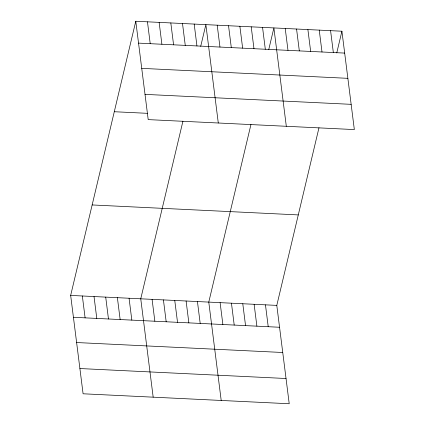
<?xml version="1.0" encoding="UTF-8"?>
<svg xmlns="http://www.w3.org/2000/svg" width="425" height="425" viewBox="0 0 425 425"><rect width="100%" height="100%" fill="white"/><g stroke="black" fill="none" stroke-linecap="round" stroke-linejoin="round"><path stroke-width="0.64" d="M318.984 127.75L276.797 305.389L289.223 403.75L83.088 393.784L70.662 295.418L135.777 21.25L341.913 31.216L354.338 129.582L148.203 119.611L135.777 21.25M182.936 121.168L140.749 298.807L153.175 397.173M200.706 46.352L205.865 24.639L218.291 123M250.962 124.456L208.776 302.101L221.202 400.462M268.727 49.645L273.886 27.928L286.312 126.289M336.754 52.934L341.913 31.216M138.539 43.122L344.675 53.088M141.727 68.361L347.862 78.333M145.015 94.371L351.146 104.338M114.288 111.727L147.385 113.326M92.151 204.946L298.286 214.912M70.662 295.418L276.797 305.389M73.424 317.289L279.56 327.261M76.617 342.534L282.747 352.5M79.9 368.539L286.036 378.51M330.576 30.669L333.338 52.541M319.239 30.122L322.001 51.993M307.897 29.575L310.659 51.446M296.56 29.027L299.322 50.894M285.223 28.475L287.985 50.347M262.549 27.381L265.312 49.252M251.212 26.833L253.975 48.7M239.875 26.286L242.638 48.153M265.46 304.842L268.223 326.708M228.538 25.734L231.301 47.605M254.123 304.289L256.886 326.161M217.202 25.187L219.964 47.058M242.787 303.742L245.549 325.614M231.45 303.195L234.212 325.067M194.183 24.076L196.945 45.943M220.113 302.648L222.875 324.519M182.5 23.508L185.263 45.379M170.818 22.945L173.581 44.816M197.434 301.548L200.196 323.42M159.136 22.382L161.898 44.248M186.097 301.001L188.859 322.873M147.459 21.813L150.222 43.685M174.76 300.454L177.523 322.325M163.423 299.907L166.186 321.778M152.086 299.359L154.849 321.226M129.067 298.244L131.83 320.115M117.385 297.681L120.147 319.547M105.708 297.112L108.471 318.984M94.026 296.549L96.788 318.421M82.344 295.986L85.106 317.858"/></g></svg>
